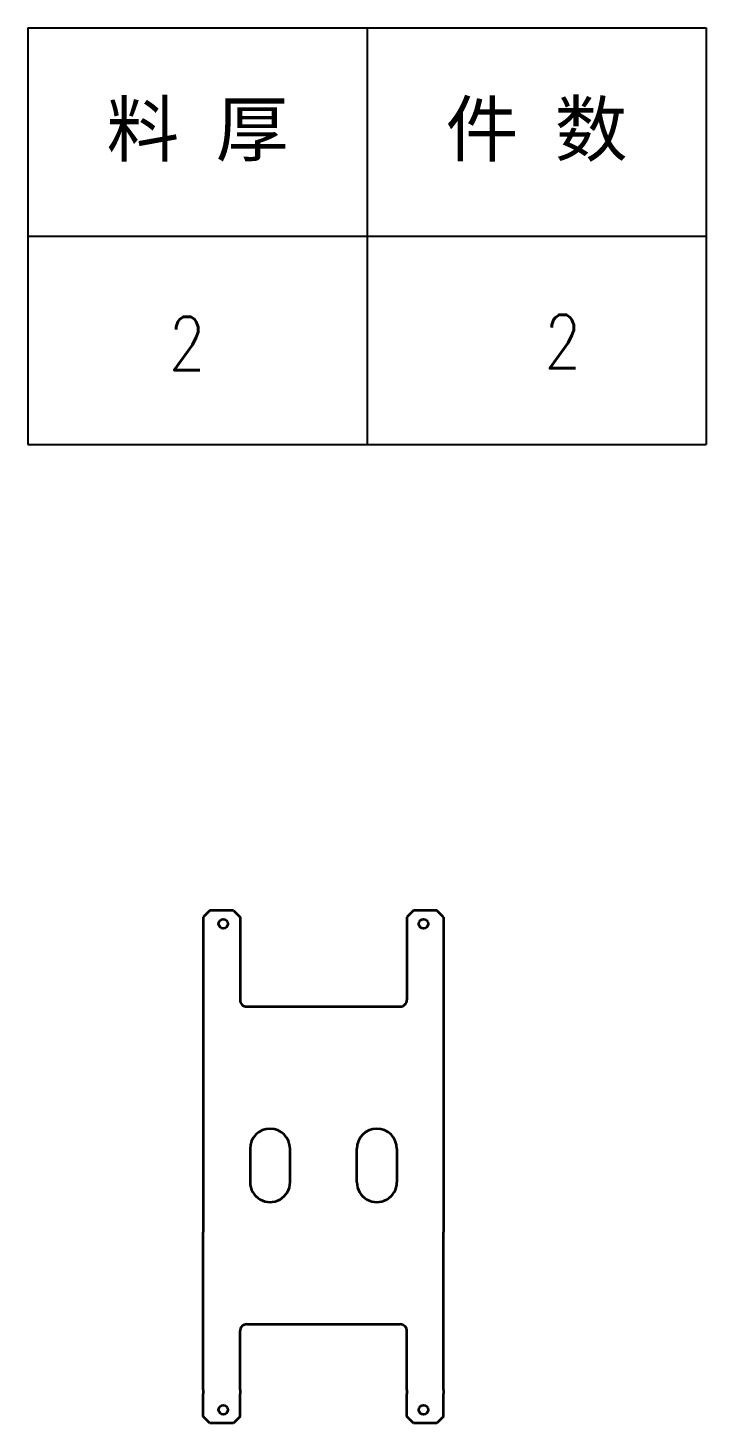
# Model space of a CAD drawing. Header units: millimetres. Extents: x -1727 to 307751, y -105919 to 6637.
# Drawn here: x 31111 to 31619, y -6902 to -5857 of the extents above; entities that cross this region are included whole.
import ezdxf
from ezdxf.enums import TextEntityAlignment as Align

# ---------------------------------------------------------------- set-up
doc = ezdxf.new("R2010")
doc.units = ezdxf.units.MM
doc.styles.add('DIM', font='txt.shx', dxfattribs={"width": 0.8, "bigfont": 'bigfont.shx'})
doc.styles.get("Standard").update_dxf_attribs({"font": 'arial.ttf'})

# ---------------------------------------------------------------- blocks, each defined once
blk = doc.blocks.new('*T16')
at = {"color": 0, "linetype": 'ByBlock', "lineweight": -2, "transparency": 16777216}
for p, q in [((0, 0), (127, 0)), ((0, 0), (0, -78)), ((63.5, 0), (63.5, -78)), ((127, 0), (127, -78)), ((0, -39), (127, -39)), ((0, -78), (127, -78))]:
    blk.add_line(p, q, dxfattribs=at)
at = {"color": 0, "transparency": 16777216, "char_height": 10, "width": 60.5, "attachment_point": 5}
for s, insert in [('{\\fSimSun|b0|i0|c134|p2;料 厚}', (31.75, -19.5)), ('{\\fSimSun|b0|i0|c134|p2;件 数}', (95.25, -19.5))]:
    blk.add_mtext(s, dxfattribs=dict(at, insert=insert))
blk = doc.blocks.new('拆图参数')
blk.add_blockref('*T16', (-63.5, 78))
at = {"style": 'DIM', "width": 0.8}
blk.add_attdef('6', text='', height=10, dxfattribs=at).set_placement((-37.13, 18.91), align=Align.MIDDLE_LEFT)
blk.add_attdef('1', text='', height=10, dxfattribs=at).set_placement((36.65, 19.27), align=Align.MIDDLE_CENTER)

msp = doc.modelspace()

# ---------------------------------------------------------------- linework, layer by layer
at = {"color": 7, "lineweight": 35}
for p, q in [((31247.58253, -6518.31363), (31242.58253, -6523.31363)), ((31265.08253, -6518.31363), (31247.58253, -6518.31363)), ((31265.08253, -6518.31363), (31270.08253, -6523.31363)), ((31400.08253, -6518.31363), (31395.08253, -6523.31363)), ((31417.58253, -6518.31363), (31400.08253, -6518.31363)), ((31422.58253, -6523.31363), (31417.58253, -6518.31363)), ((31242.58253, -6523.31363), (31242.58253, -6540.31363)), ((31270.08253, -6523.31363), (31270.08253, -6540.31363)), ((31395.08253, -6523.31363), (31395.08253, -6540.31363)), ((31422.58253, -6523.31363), (31422.58253, -6540.31363)), ((31242.58253, -6540.31363), (31242.58253, -6759.31363)), ((31270.08253, -6540.31363), (31270.08253, -6585.31363)), ((31395.08253, -6540.31363), (31395.08253, -6585.31363)), ((31422.58253, -6540.31363), (31422.58253, -6759.31363)), ((31275.08253, -6590.31363), (31390.08253, -6590.31363)), ((31277.58253, -6696.81363), (31277.58253, -6721.81363)), ((31307.58253, -6721.81363), (31307.58253, -6696.81363)), ((31357.58253, -6721.81363), (31357.58253, -6696.81363)), ((31387.58253, -6696.81363), (31387.58253, -6721.81363)), ((31242.58253, -6877.31363), (31242.58253, -6759.31363)), ((31422.58253, -6877.31363), (31422.58253, -6759.31363)), ((31270.08253, -6877.31363), (31270.08253, -6833.31363)), ((31275.08253, -6828.31363), (31390.08253, -6828.31363)), ((31395.08253, -6877.31363), (31395.08253, -6833.31363)), ((31242.58253, -6877.31363), (31242.58253, -6880.31363)), ((31242.58253, -6897.31363), (31242.58253, -6880.31363)), ((31270.08253, -6877.31363), (31270.08253, -6880.31363)), ((31270.08253, -6897.31363), (31270.08253, -6880.31363)), ((31395.08253, -6877.31363), (31395.08253, -6880.31363)), ((31395.08253, -6897.31363), (31395.08253, -6880.31363)), ((31422.58253, -6877.31363), (31422.58253, -6880.31363)), ((31422.58253, -6897.31363), (31422.58253, -6880.31363)), ((31247.58253, -6902.31363), (31242.58253, -6897.31363)), ((31270.08253, -6897.31363), (31265.08253, -6902.31363)), ((31400.08253, -6902.31363), (31395.08253, -6897.31363)), ((31422.58253, -6897.31363), (31417.58253, -6902.31363)), ((31265.08253, -6902.31363), (31247.58253, -6902.31363)), ((31417.58253, -6902.31363), (31400.08253, -6902.31363))]:
    msp.add_line(p, q, dxfattribs=at)
for centre in [(31257.58253, -6528.31363), (31407.58253, -6528.31363), (31257.58253, -6892.31363), (31407.58253, -6892.31363)]:
    msp.add_circle(centre, 3.5, dxfattribs=at)
for centre, radius, start, end in [((31275.08253, -6585.31363), 5, 179.99999499, 269.9999975), ((31390.08253, -6585.31363), 5, 269.9999975, 359.99999996), ((31292.58253, -6696.81363), 15, 0, 179.99999499), ((31372.58253, -6696.81363), 15, 0, 179.99999499), ((31292.58253, -6721.81363), 15, 179.99999499, 0), ((31372.58253, -6721.81363), 15, 179.99999499, 0), ((31275.08253, -6833.31363), 5, 90.0000025, 180.00000501), ((31390.08253, -6833.31363), 5, 0.00000004, 90.0000025)]:
    msp.add_arc(centre, radius, start, end, dxfattribs=at)

# ---------------------------------------------------------------- block references
at = {"xscale": 4, "yscale": 4, "zscale": 4}
msp.add_blockref('拆图参数', (31365.20484, -6169.23625), dxfattribs=at).add_auto_attribs({'1': '2', '6': '2'})

doc.saveas('drawing.dxf')
